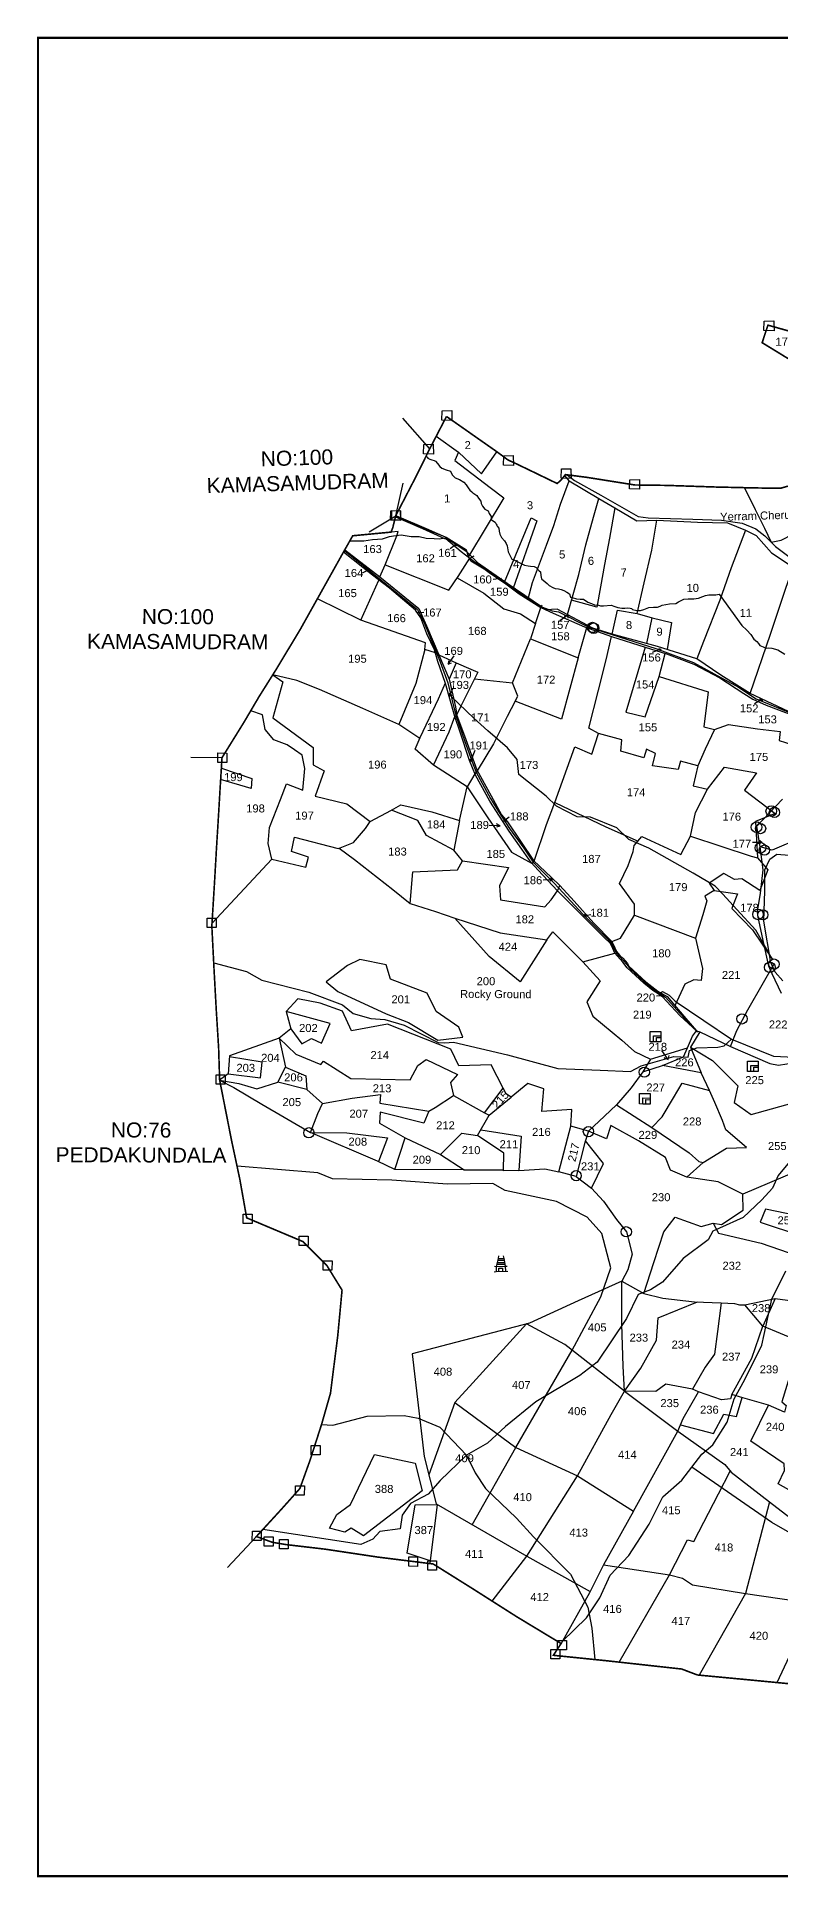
# Model space of a CAD drawing. Header units: millimetres. Extents: x 195514 to 200740, y 1600994 to 1606027.
# Drawn here: x 195514 to 197362, y 1600994 to 1605571 of the extents above; entities that cross this region are included whole.
import ezdxf

# ---------------------------------------------------------------- set-up
doc = ezdxf.new("R2010")
doc.units = ezdxf.units.MM
for name, color, linetype in [('BOUNDRY STONES', 240, 'Continuous'), ('DIMENSION', 1, 'Continuous'), ('PLOTS', 7, 'Continuous'), ('PLOTS NO', 7, 'Continuous'), ('ROADS', 1, 'Continuous'), ('STREAMS', 4, 'Continuous'), ('VILLAGE', 7, 'Continuous'), ('VILLAGE BOUNDRY', 5, 'Continuous'), ('wells', 7, 'Continuous')]:
    doc.layers.add(name, color=color, linetype=linetype)
doc.styles.get("Standard").update_dxf_attribs({"font": 'arial.ttf'})

msp = doc.modelspace()

# ---------------------------------------------------------------- linework, layer by layer
at = {"color": 5, "const_width": 5.6}
msp.add_lwpolyline([(195516.9, 1605567.9), (200737, 1605567.9), (200737, 1600997.2), (195516.9, 1600997.2)], close=True, dxfattribs=at)
at = {"layer": 'BOUNDRY STONES', "color": 1}
for points in [[(197322.4, 1604863.7), (197346.1, 1604864.5), (197346.8, 1604839.8), (197321.5, 1604840.8)], [(196521.6, 1604640.7), (196545.3, 1604641.4), (196546, 1604616.8), (196520.7, 1604617.7)], [(196475.8, 1604556.8), (196499.5, 1604557.6), (196500.2, 1604532.9), (196474.9, 1604533.9)], [(196674.8, 1604528.8), (196698.4, 1604529.5), (196699.2, 1604504.9), (196673.9, 1604505.8)], [(196818, 1604496.1), (196841.7, 1604496.8), (196842.5, 1604472.2), (196817.1, 1604473.1)], [(196988.1, 1604469.4), (197011.8, 1604470.1), (197012.6, 1604445.5), (196987.2, 1604446.4)], [(196394, 1604392.2), (196417.6, 1604392.9), (196418.4, 1604368.2), (196393, 1604369.2)]]:
    msp.add_lwpolyline(points, close=True, dxfattribs=at)
for points in [[(196490.7, 1604546.2), (196424.1, 1604622.3)], [(196340.3, 1604339.8), (196406.2, 1604379.8)]]:
    msp.add_lwpolyline(points, dxfattribs=at)
at = {"layer": 'BOUNDRY STONES'}
for points in [[(196406.2, 1604379.8), (196424.6, 1604460.8)], [(195974.4, 1603778.2), (195897.1, 1603779)], [(196059.9, 1601841.5), (195988.4, 1601764.2)]]:
    msp.add_lwpolyline(points, dxfattribs=at)
for points in [[(196396.3, 1604392.5), (196418.4, 1604392.4), (196418.3, 1604369), (196396.2, 1604369.1)], [(195964.3, 1603789.9), (195986.4, 1603789.8), (195986.3, 1603766.5), (195964.2, 1603766.5)], [(195937.6, 1603379.4), (195959.7, 1603379.3), (195959.6, 1603355.9), (195937.5, 1603356)], [(195960.1, 1602989.7), (195982.2, 1602989.6), (195982.1, 1602966.3), (195960, 1602966.3)], [(196027.4, 1602643.1), (196049.5, 1602643), (196049.4, 1602619.6), (196027.3, 1602619.7)], [(196166.3, 1602588.2), (196188.4, 1602588.1), (196188.3, 1602564.8), (196166.2, 1602564.8)], [(196225.8, 1602527.2), (196247.9, 1602527.1), (196247.8, 1602503.8), (196225.7, 1602503.8)], [(196196, 1602067.9), (196218.1, 1602067.9), (196218, 1602044.5), (196195.9, 1602044.6)], [(196157, 1601967.9), (196179.1, 1601967.8), (196179, 1601944.4), (196156.9, 1601944.5)], [(196049.8, 1601855), (196071.9, 1601855), (196071.8, 1601831.6), (196049.7, 1601831.7)], [(196079.4, 1601840.7), (196101.5, 1601840.6), (196101.4, 1601817.3), (196079.3, 1601817.3)], [(196117, 1601834), (196139.1, 1601833.9), (196139.1, 1601810.5), (196117, 1601810.6)], [(196438.6, 1601790.8), (196460.7, 1601790.7), (196460.7, 1601767.3), (196438.5, 1601767.4)], [(196485.9, 1601781.2), (196508, 1601781.1), (196507.9, 1601757.7), (196485.8, 1601757.8)], [(196792.2, 1601560.6), (196814.3, 1601560.5), (196814.2, 1601537.2), (196792.1, 1601537.2)], [(196808.6, 1601583.3), (196830.7, 1601583.2), (196830.6, 1601559.8), (196808.5, 1601559.9)]]:
    msp.add_lwpolyline(points, close=True, dxfattribs=at)
for centre in [(196895.6, 1604102.2), (197347.6, 1603642.2), (197313.3, 1603601.8), (197322.6, 1603548.4), (197318.9, 1603387.4), (197346.6, 1603264.9), (197267, 1603128.6), (197024.2, 1602996.2), (196190.4, 1602845.5), (196885.2, 1602848.3), (196854.8, 1602738.8), (196979.4, 1602599.4)]:
    msp.add_circle(centre, 12.7, dxfattribs=at)
at = {"layer": 'BOUNDRY STONES', "color": 1}
for centre in [(196898.2, 1604100.1), (197339.8, 1603645.4), (197303, 1603605.5), (197313, 1603554), (197306.8, 1603388.5), (197336.1, 1603256.8)]:
    msp.add_circle(centre, 13.2, dxfattribs=at)
at = {"layer": 'PLOTS'}
for points in [[(196506.9, 1604577.4), (196562.6, 1604538.2), (196619.2, 1604484.2), (196657.5, 1604539)], [(196562.6, 1604538.2), (196553, 1604517.4), (196641, 1604450.2), (196674.9, 1604424.4), (196587, 1604278.6)], [(196735.2, 1604173.1), (196746.1, 1604213.8), (196781.1, 1604306.4), (196799.5, 1604355.2), (196815.7, 1604408.8), (196837.6, 1604466.4), (196826.5, 1604480.1)], [(196837.6, 1604466.4), (196911.5, 1604423), (196951.1, 1604399.8), (197005.6, 1604367.3), (197055.6, 1604368.8), (197156.7, 1604363.6), (197230.6, 1604362.1), (197275.8, 1604343.6), (197302.3, 1604330.7), (197340.7, 1604287.6), (197394.1, 1604252.1), (197432.4, 1604237.3), (197513, 1604179.9), (197569.2, 1604140.7), (197602.8, 1604114.9), (197610.1, 1604073.3), (197601.1, 1604048.2), (197587.5, 1604043.3), (197559.9, 1603971), (197560.2, 1603942.1), (197539.1, 1603865.6), (197532.8, 1603841.7)], [(196832.9, 1604134.3), (196861.5, 1604233.7), (196879, 1604307.4), (196898.1, 1604375.9), (196911.5, 1604423)], [(196951.1, 1604399.8), (196937.3, 1604323.7), (196925.4, 1604258.3), (196915.4, 1604203.1), (196906, 1604152.1), (196843.2, 1604170.2)], [(196405.5, 1604376.7), (196472.7, 1604348.1), (196527.2, 1604322.9), (196530.9, 1604322.9), (196568.8, 1604290.6), (196590.2, 1604274.6), (196638.2, 1604239), (196680.1, 1604210.3), (196712.7, 1604185.7), (196766.7, 1604151.6), (196797.8, 1604137.9), (196875.4, 1604103.8), (196942.3, 1604079.8), (197026.7, 1604052.8), (197079.1, 1604036.1), (197147, 1604010.4), (197212, 1603977), (197271.4, 1603937.9), (197293.6, 1603923.3), (197327.1, 1603908.7), (197374.8, 1603890.2), (197459.4, 1603860.7), (197542.5, 1603823.2)], [(197397, 1603886.5), (197287.2, 1603937.7), (197214.8, 1603983.4), (197154.8, 1604023.9), (197056.9, 1604055), (196944.3, 1604085.1), (196896.6, 1604099.9), (196807.9, 1604147.8), (196779.4, 1604145.7), (196733.3, 1604174.2), (196667.4, 1604221.7), (196592.7, 1604266.9), (196587, 1604278.6), (196582.3, 1604294.3), (196531.7, 1604326.1), (196482.4, 1604347.1), (196408.8, 1604378.7)], [(196676.8, 1604214.9), (196742.6, 1604374.4), (196757.2, 1604367), (196697.9, 1604199.7)], [(197006.6, 1604136.7), (197023.9, 1604212.8), (197042.5, 1604294.6), (197055.6, 1604368.8)], [(197275.8, 1604343.6), (197240.1, 1604250.6), (197211.8, 1604170.1), (197171.7, 1604066.7), (197154.8, 1604023.9)], [(196279.7, 1604295.4), (196366.8, 1604227.8), (196441.9, 1604166.5), (196463.5, 1604149.2), (196483, 1604105.9), (196513.1, 1604034.2), (196538.7, 1603973.2), (196555, 1603904.5), (196558.3, 1603883.1), (196577.4, 1603832.5), (196607.5, 1603748.1), (196643.5, 1603683.1), (196669.4, 1603636.2), (196684.1, 1603619), (196748.3, 1603522.9), (196793.1, 1603480.5), (196814.5, 1603460.2), (196849.4, 1603421.5), (196899, 1603366.5), (196943.5, 1603321.5), (196950.8, 1603305.7), (196955.2, 1603296), (196963.5, 1603286.2), (196971.1, 1603279.4), (196982.2, 1603266.7), (196986.1, 1603259.9), (197017.5, 1603230.4), (197028, 1603220.8), (197057.5, 1603197.6), (197080.9, 1603184.3), (197098.9, 1603162.4), (197127.3, 1603129.6), (197153.7, 1603099), (197113.6, 1603136.4), (197079.7, 1603172.7), (197070.1, 1603182.6), (197058.7, 1603191.1), (197045.4, 1603199.1), (197022.9, 1603217.7), (197026.5, 1603222.1)], [(196366.8, 1604227.8), (196380.3, 1604257.5), (196408.6, 1604329.9), (196412.7, 1604340.5), (196394.6, 1604339.1)], [(197022.9, 1603217.7), (196981.2, 1603255.5), (196970.8, 1603269.9), (196950.8, 1603291.9), (196945.6, 1603303.8), (196940.2, 1603316.4), (196923.6, 1603331.9), (196868.9, 1603386.3), (196808.1, 1603446.8), (196760.4, 1603498.8), (196743.2, 1603517.5), (196719.9, 1603550.4), (196687.9, 1603595.6), (196664.4, 1603632.5), (196640.4, 1603670.3), (196604.3, 1603734.5), (196589.8, 1603771.2), (196566.2, 1603841.7), (196553.2, 1603880.3), (196530.2, 1603962.6), (196511, 1604017.6), (196502.6, 1604046.6), (196483.7, 1604086.4), (196468.4, 1604126.2), (196455, 1604145.4), (196390.6, 1604200), (196348.3, 1604232), (196276.1, 1604289)], [(196380.3, 1604257.5), (196538.6, 1604194.4), (196561.3, 1604229.1), (196590.2, 1604274.6), (196601.3, 1604279.7)], [(197287.2, 1603937.7), (197337.6, 1604085.1), (197375.4, 1604197), (197394.1, 1604252.1)], [(196319.2, 1604120.1), (196364.6, 1604219.7)], [(196558.7, 1604225), (196625.3, 1604187.6), (196675.3, 1604148.7), (196716, 1604135.5), (196753.3, 1604111.7), (196766.7, 1604151.6)], [(196513.1, 1604034.2), (196504.8, 1604039.2), (196478.2, 1604047), (196480.3, 1604063.5), (196369.6, 1604102.4), (196319.2, 1604120.1), (196211.4, 1604173.2)], [(196766.7, 1604151.6), (196770.4, 1604157.9)], [(196944.3, 1604085.1), (196957.3, 1604145), (197006.6, 1604136.7), (197043.3, 1604126), (197091.5, 1604114.6), (197080.8, 1604047.4)], [(197030.5, 1604062.1), (197043.3, 1604126)], [(196478.2, 1604047), (196456.4, 1603963), (196414.1, 1603860.5), (196324.4, 1603900.1), (196216.4, 1603947.7), (196160.5, 1603970.1), (196100.5, 1603984.1), (196126, 1603966.4), (196100.9, 1603877.5), (196200.9, 1603803.6), (196201.4, 1603760.5), (196228.2, 1603745.3), (196205.7, 1603682.9), (196285, 1603663.8), (196342.4, 1603619.5), (196395.9, 1603648), (196419.3, 1603661.1), (196495.8, 1603643.3), (196564.7, 1603622.3), (196583.9, 1603705.9), (196634.8, 1603629), (196694.2, 1603543.6), (196745.2, 1603515.3), (196750.5, 1603520.9), (196781.1, 1603612), (196801.7, 1603667.1), (196851.1, 1603805.2), (196893.5, 1603787.1), (196910.6, 1603838.3), (196886.1, 1603851.2), (196909.9, 1603946.1), (196929, 1604021.8), (196942.3, 1604079.8)], [(196859.7, 1604026.7), (196818.6, 1603873.7), (196703.2, 1603919.1), (196709.4, 1603930.8), (196696.9, 1603964.3), (196741.3, 1604074.1)], [(196753.3, 1604111.7), (196741.3, 1604074.1), (196859.7, 1604026.7), (196881.6, 1604101.6)], [(196513.1, 1604034.2), (196556.4, 1604014.2), (196593.3, 1603998.4), (196610, 1603991.2), (196602.2, 1603974.4), (196566.9, 1603904.8), (196558, 1603885.2)], [(197026.7, 1604052.8), (196978.4, 1603891.6), (197026.2, 1603879.7), (197060.8, 1603979.9), (197076.1, 1604037)], [(196556.4, 1604014.2), (196538.7, 1603973.2)], [(197060.8, 1603979.9), (197182.5, 1603942.1), (197172.1, 1603854.9), (197198.3, 1603848.3), (197233.4, 1603860.7), (197305.2, 1603849.6), (197361.8, 1603842.9), (197359.2, 1603820.8), (197422.7, 1603801), (197470.5, 1603777.2), (197506.9, 1603751.5)], [(196500, 1603759.8), (196454.7, 1603799.5), (196467.3, 1603828), (196512.6, 1603924.4), (196529.6, 1603964.4)], [(196602.3, 1603974.6), (196696.9, 1603964.3)], [(195949.5, 1603365.6), (196019, 1603440.3), (196098.2, 1603525.7), (196088.8, 1603564.5), (196092.4, 1603604.6), (196119.5, 1603674.6), (196134.4, 1603713.3), (196175.1, 1603697.7), (196179.9, 1603751.2), (196173.9, 1603784.1), (196154.8, 1603798), (196136.5, 1603810.4), (196102.9, 1603822.8), (196082, 1603848.2), (196075.1, 1603884.6), (196046, 1603895)], [(196703.2, 1603919.1), (196683.6, 1603880.2), (196659.3, 1603832.2), (196649.2, 1603812.7), (196608.9, 1603745.7), (196602.8, 1603738.3), (196583.9, 1603705.9), (196500, 1603759.8), (196539, 1603842.2), (196553.2, 1603880.3)], [(196553.2, 1603880.3), (196558, 1603885.2)], [(196466.5, 1603826.2), (196414.1, 1603860.5)], [(197198.3, 1603848.3), (197175.1, 1603799.7), (197157.6, 1603757.6), (197114.5, 1603769.8), (197108.5, 1603748.6), (197044.3, 1603757.8), (197051.6, 1603788.2), (197029.9, 1603799.7), (197023.2, 1603777.5), (196965.4, 1603794.6), (196968.2, 1603822.8), (196910.6, 1603838.3)], [(197570.4, 1603813.4), (197551, 1603720.5), (197513.7, 1603712.5), (197507.5, 1603680.1), (197553.4, 1603646), (197575.2, 1603642), (197559, 1603597.6), (197576.1, 1603590.5), (197578.2, 1603589.6), (197570.9, 1603559.3), (197489.6, 1603585.3), (197415.6, 1603579.3), (197342.1, 1603548.5), (197312.5, 1603556.6)], [(195972.8, 1603752.4), (196048.2, 1603726.3), (196046.5, 1603701.5), (195971, 1603723.6)], [(197157.6, 1603757.6), (197145.5, 1603708.2), (197181.2, 1603699.5), (197223.9, 1603755), (197303, 1603740.6), (197273.6, 1603697.7), (197349.5, 1603639.7)], [(196801.7, 1603667.1), (196928.2, 1603606.6), (197008.5, 1603571)], [(196943.5, 1603321.5), (196964.7, 1603329.5), (197000, 1603386.7), (196999.4, 1603413.9), (196962.7, 1603465.5), (196983.9, 1603510.1), (196996.3, 1603544.8), (196999.1, 1603559.6), (197018, 1603582.3), (197115.3, 1603537.1), (197138.8, 1603583.4), (197151.2, 1603641.8), (197181.2, 1603699.5)], [(197365.1, 1603192.1), (197342.3, 1603240.4), (197333.9, 1603259.7), (197320, 1603323.4), (197306.1, 1603385.9), (197305.8, 1603396), (197312.7, 1603441.3), (197319.9, 1603499.7), (197312.5, 1603556.6), (197304.2, 1603607.9), (197367.4, 1603675.3)], [(196098.2, 1603525.7), (196182.9, 1603506.3), (196189.5, 1603530.4), (196147.4, 1603545.3), (196154.3, 1603580.9), (196263, 1603552.3), (196268.2, 1603554.1), (196301.5, 1603566.9), (196331.1, 1603602.1), (196342.4, 1603619.5)], [(196265.6, 1603553.2), (196303.5, 1603524.6), (196399, 1603450.5), (196442.2, 1603415.8), (196448.4, 1603494.5), (196559.4, 1603499.5), (196572.5, 1603521.8), (196550.9, 1603548.5), (196482.7, 1603584.6), (196461.1, 1603622.3), (196395.9, 1603648)], [(196564.7, 1603622.3), (196550.9, 1603548.5)], [(197349.5, 1603639.7), (197300.9, 1603619.1), (197305.4, 1603529.1), (197331, 1603499.5), (197311.6, 1603448.1), (197266.6, 1603477.2), (197248.5, 1603475), (197221.5, 1603490.2), (197185.6, 1603466.2), (197197.9, 1603448), (197255.5, 1603439.9), (197243.8, 1603407.9), (197241.7, 1603403.1), (197293.1, 1603350.3), (197342.6, 1603276.5)], [(197138.8, 1603583.4), (197290, 1603532.9), (197305.4, 1603529.1)], [(196572.5, 1603521.8), (196686.6, 1603504.8), (196664.2, 1603459.6), (196666.3, 1603424.5), (196777, 1603407.1), (196792.4, 1603424.6), (196808.1, 1603446.8), (196814.5, 1603460.2)], [(197197.9, 1603448), (197174.7, 1603433.8), (197179.3, 1603422.5), (197169.6, 1603387.2), (197151.8, 1603329.4), (197168.6, 1603253.9), (197165.6, 1603224.2), (197147.4, 1603226.1), (197124.5, 1603215.1), (197100.3, 1603160.8)], [(196442.2, 1603415.8), (196505, 1603396.1), (196553.1, 1603379.1), (196666, 1603342.3), (196782.1, 1603324.9), (196796.6, 1603345.2), (196871.2, 1603270.4), (196950.8, 1603291.9)], [(197000, 1603386.7), (197151.8, 1603329.4)], [(196782.1, 1603324.9), (196715.4, 1603220.7), (196638.3, 1603283.7), (196553.1, 1603379.1)], [(196233.7, 1603220.7), (196262.6, 1603196.4), (196382.7, 1603141.4), (196438.2, 1603119.8), (196510.7, 1603075.4), (196572.9, 1603083.1), (196562.7, 1603108.1), (196507, 1603146.8), (196484, 1603192.9), (196393.1, 1603227.3), (196382.4, 1603263), (196317.1, 1603276.2), (196286.5, 1603261.3), (196233.7, 1603220.7)], [(196871.2, 1603270.4), (196914.2, 1603223.1), (196880.9, 1603171.2), (196896.3, 1603135.7), (196968.2, 1603075.6), (196999.5, 1603047.2), (197039.5, 1603028.6), (197131.5, 1603056.5), (197144.1, 1603085.3), (197153.7, 1603099), (197162.3, 1603096.2), (197139.2, 1603058.2), (197165.6, 1602994.8), (197069.1, 1603013.1), (197121.6, 1603034.6), (197131.5, 1603056.5)], [(197162.3, 1603096.2), (197238.7, 1603059.6), (197254.5, 1603099.4), (197281.6, 1603151.1), (197320.4, 1603219.1), (197345.8, 1603263.6)], [(196885.4, 1602849.5), (196841.8, 1602862.3), (196844, 1602903.2), (196769.8, 1602898.5), (196774.5, 1602954.6), (196734.6, 1602967.6), (196693.1, 1602934.2), (196681, 1602942), (196673.3, 1602956.7), (196643.3, 1603014.2), (196562.9, 1603012.2), (196543.2, 1603053), (196385.6, 1603115.9), (196296.5, 1603098.6), (196274.2, 1603147.9), (196218.8, 1603167.4), (196162.8, 1603178.4), (196133.5, 1603147.3), (196145.2, 1603103.6), (196172.7, 1603066.9), (196196.7, 1603079.9), (196222, 1603068.7), (196243.4, 1603117.1), (196133.5, 1603147.3)], [(196116.7, 1603080.5), (195993.1, 1603036.8), (195989.4, 1602991.8), (196069.7, 1602981.9), (196074.5, 1603020.8), (195992.9, 1603034.5)], [(196145.2, 1603103.6), (196116.7, 1603080.5), (196132.2, 1603009), (196183, 1602986.8), (196185.4, 1602952.8), (196112.9, 1602971.3), (196132.2, 1603009)], [(196116.7, 1603080.5), (196157.8, 1603041.3), (196220.1, 1603014.9), (196227.1, 1603023.4), (196294.3, 1602980.3), (196442.3, 1602977.5), (196460.8, 1603012.7), (196481.8, 1603027.5), (196559.4, 1602990.4), (196542, 1602970.4), (196550.2, 1602938.5), (196627.1, 1602895.4), (196638.7, 1602888.9), (196693.1, 1602934.2)], [(197039.5, 1603028.6), (197020.4, 1602997.3), (197069.1, 1603013.1)], [(197139.2, 1603058.2), (197194, 1603024.8), (197256.6, 1602962.1), (197247.5, 1602920.8), (197289.5, 1602891.3), (197411.7, 1602925.1), (197420.2, 1603023.9), (197440.9, 1603025.4), (197428.2, 1603001.5), (197423.4, 1602936.1), (197453.2, 1602904.2), (197432.5, 1602855.4), (197413.1, 1602925.5)], [(197238.7, 1603059.6), (197336.2, 1603017.9), (197357.4, 1603013.9), (197420.2, 1603023.9)], [(195989.4, 1602991.8), (195968.5, 1602976.6), (196003.6, 1602957.7), (196073.4, 1602916.8), (196194.7, 1602845.8), (196212.5, 1602893.5), (196223.9, 1602917.9), (196185.4, 1602952.8)], [(195968.5, 1602976.6), (196016, 1602967.6), (196061.1, 1602954.4), (196112.9, 1602971.3)], [(197020.4, 1602997.3), (196991.7, 1602957.1), (196955.2, 1602915), (197042.9, 1602858.4), (197068.6, 1602885), (197096.6, 1602932.2), (197118.4, 1602969), (197186, 1602951), (197165.6, 1602994.8)], [(196223.9, 1602917.9), (196298.1, 1602931.3), (196368.4, 1602940.3), (196367.1, 1602919.5), (196488.8, 1602899.4), (196504.3, 1602908.2), (196550.2, 1602938.5)], [(196627.1, 1602895.4), (196673.3, 1602956.7)], [(197170.7, 1602771.7), (197228.3, 1602806.8), (197278.3, 1602809.1), (197227.1, 1602852.5), (197218.2, 1602875.8), (197199.7, 1602920.7), (197186, 1602951)], [(196488.8, 1602899.4), (196476.1, 1602869), (196367.8, 1602897.1), (196366.2, 1602869), (196430.1, 1602832.6), (196517.8, 1602791.7), (196570.5, 1602844.4), (196609.1, 1602838.4), (196638.7, 1602888.9)], [(197607.8, 1602825.3), (197592.5, 1602763.8), (197573.2, 1602712.5), (197504.5, 1602708.1), (197448.8, 1602717.4), (197413.6, 1602754.1), (197302.5, 1602706.9), (197269.3, 1602692.8), (197207.8, 1602723.1), (197130.1, 1602735.1), (197089, 1602752.3), (197076.7, 1602784.1), (197010, 1602825.7), (196941.3, 1602863.8), (196930.5, 1602830.3), (196885.4, 1602849.5), (196924.9, 1602886.5), (196955.2, 1602915)], [(196404.4, 1602754.2), (196361, 1602774.9), (196194.7, 1602845.8), (196285, 1602845.5), (196386.1, 1602833.2), (196363.5, 1602773.7)], [(196576.5, 1602753.6), (196404.4, 1602754.2), (196430.1, 1602832.6)], [(196617.7, 1602852.9), (196717.8, 1602837), (196711.9, 1602752), (196674.5, 1602750.8), (196674.7, 1602794.7), (196609.1, 1602838.4)], [(196711.9, 1602752), (196776.5, 1602755.8), (196811.8, 1602748.4), (196841.8, 1602862.3)], [(196885.4, 1602849.5), (196876.1, 1602821.2), (196854.6, 1602736.7), (196811.8, 1602748.4)], [(197042.9, 1602858.4), (197136, 1602795.9), (197159.8, 1602774.3), (197170.7, 1602771.7), (197130.1, 1602735.1)], [(196517.8, 1602791.7), (196576.5, 1602753.6), (196674.5, 1602753.3)], [(196854.6, 1602736.7), (196892.7, 1602707.4), (196923.1, 1602769.4), (196877.6, 1602825.7)], [(196892.7, 1602707.4), (196922.6, 1602675.4), (196954.9, 1602630.2), (196980.1, 1602598.9), (196993.9, 1602543.9), (196982.9, 1602504.8), (196968.6, 1602476.8), (197023.2, 1602445.9), (197048.1, 1602522.7), (197072.8, 1602598.8), (197100.6, 1602635.9), (197165.5, 1602612.2), (197195, 1602620.3), (197215.9, 1602617), (197270.3, 1602652.8), (197269.3, 1602692.8)], [(197195, 1602620.3), (197208.6, 1602595.7), (197314.4, 1602571.2), (197405.9, 1602539.1), (197439, 1602536.1), (197444.6, 1602546.9), (197507.8, 1602528.2), (197545.3, 1602544.2), (197559.6, 1602579.8), (197562.7, 1602607.6), (197567.7, 1602652.4), (197564, 1602691.4), (197573.2, 1602712.5)], [(197312, 1602623.1), (197415.1, 1602589.4), (197429.6, 1602633.7), (197325.7, 1602655.7), (197312, 1602623.1)], [(196975, 1602202.9), (196971.3, 1602265.5), (196968.6, 1602369.3), (196968.6, 1602476.8), (196860.1, 1602427.3), (196738.5, 1602371.8), (196446.9, 1602295.7), (196476.8, 1602040.5), (196507.1, 1601922.6), (196731.8, 1601792.3), (196857.9, 1601992.5), (196942.1, 1602144.7), (196975, 1602202.9), (196826.7, 1602319.3), (196731.5, 1602370), (196597.8, 1602223.8), (196553.2, 1602175), (196704.9, 1602063.2), (196857.9, 1601992.5), (196997.3, 1601904.8), (197107.7, 1602103.2), (197120.5, 1602134.6), (197159, 1602201.1), (197143.8, 1602208.2)], [(197215.4, 1602422.7), (197205.8, 1602351), (197198.4, 1602295.2), (197175.3, 1602262.5), (197143.8, 1602208.2), (197077.8, 1602220.7), (197053.1, 1602201.7), (196975, 1602202.9), (197015.5, 1602260.2), (197054.3, 1602329.8), (197058.6, 1602385.1), (197156, 1602424.8)], [(197023.2, 1602445.9), (197070.3, 1602434.3), (197148.6, 1602425.1), (197215.4, 1602422.7), (197248.7, 1602421.2), (197261.2, 1602417.5), (197274, 1602417.3)], [(197406.8, 1602327.7), (197318.9, 1602364.4), (197274, 1602417.3), (197349.7, 1602433.1), (197318.9, 1602364.4)], [(197349.7, 1602433.1), (197447.7, 1602420.4), (197451.8, 1602451.8), (197508.9, 1602417.1), (197490.4, 1602386.7), (197448.1, 1602386.5), (197447.7, 1602420.4)], [(197241.4, 1602194.7), (197291.8, 1602284.8), (197318.9, 1602364.4)], [(196596.6, 1601870.7), (196704.9, 1602063.2), (196845.1, 1602304.9)], [(197411.4, 1602278), (197395.7, 1602275), (197378.4, 1602217.1), (197366.3, 1602176.6), (197377.2, 1602167.7), (197372.3, 1602150.8), (197333.1, 1602167.8)], [(196975, 1602202.9), (197107.7, 1602103.2), (197224.6, 1602020.6), (197240, 1602001.8), (197335.5, 1601927.9), (197385.8, 1601888.9), (197402.3, 1601947), (197356.6, 1601972.1), (197372.6, 1602005.4), (197371.6, 1602022), (197289.2, 1602078.4), (197333.1, 1602167.8), (197269, 1602186.6), (197241.4, 1602194.7), (197238.3, 1602184.2), (197216, 1602181.3), (197159, 1602201.1)], [(196553.2, 1602175), (196488.4, 1601995.3)], [(197114.1, 1602118.9), (197196.4, 1602097.9), (197222, 1602145.9), (197253.6, 1602139.7), (197267.5, 1602187)], [(196471.8, 1601954.7), (196326.3, 1601843.1), (196295.7, 1601862.3), (196280, 1601852.4), (196241.4, 1601862.1), (196260.2, 1601896.5), (196293.6, 1601920.8), (196353.4, 1602045.1), (196454.4, 1602023.7), (196471.8, 1601954.7)], [(196961.7, 1601529.1), (197086.4, 1601746), (197131.8, 1601833.3), (197146.9, 1601829.2), (197208.3, 1601947.5), (197237.8, 1602004.4)], [(196492.1, 1601781.1), (196434.6, 1601800.1), (196454.5, 1601920.3), (196509.6, 1601921.2)], [(196509.6, 1601921.2), (196491.2, 1601774.2)], [(197335.5, 1601927.9), (197275.3, 1601699.9), (197160.8, 1601496.7)], [(196997.3, 1601904.8), (196922.8, 1601771.1), (196887.8, 1601701.7), (196817.3, 1601575.4)], [(196646, 1601680.9), (196731.8, 1601792.3), (196889.3, 1601704.4)], [(197354.8, 1601478.3), (197446.4, 1601675), (197501.1, 1601781.8), (197516.9, 1601819.6), (197555.6, 1601798.3)], [(196922.8, 1601771.1), (197086.4, 1601746), (197119.1, 1601738.1), (197144.3, 1601721.3), (197275.3, 1601699.9), (197446.4, 1601675)]]:
    msp.add_lwpolyline(points, dxfattribs=at)
at = {"layer": 'PLOTS NO'}
for points in [[(196557.3, 1604309.1), (196541.8, 1604297.2)], [(196553.3, 1604307.6), (196557.3, 1604309.1), (196555.8, 1604304.1)], [(196340.9, 1604245.8), (196322.8, 1604236.9)], [(196334.4, 1604245.9), (196340.9, 1604245.8), (196339.6, 1604241.2)], [(196668.5, 1604223.9), (196648.4, 1604220.9)], [(196663.2, 1604224.9), (196668.5, 1604223.9), (196667.4, 1604220.3)], [(196463.6, 1604142.5), (196460.9, 1604139.3), (196466, 1604138.1)], [(196460.9, 1604139.3), (196475.8, 1604140.4)], [(196834.4, 1604132.6), (196814.5, 1604118.5)], [(196825.9, 1604129.8), (196834.4, 1604132.6), (196834.4, 1604125.4)], [(196536.4, 1604010.8), (196551.2, 1604031.1)], [(197065.2, 1604047.8), (197044, 1604039.7)], [(197059.6, 1604049.5), (197065.2, 1604047.8), (197062.2, 1604044)], [(196537.5, 1604019.4), (196536.4, 1604010.8), (196544.9, 1604014.3)], [(196539.7, 1603938.9), (196540.6, 1603931.8), (196546.2, 1603934.8)], [(196540.6, 1603931.8), (196548.3, 1603950)], [(197317.3, 1603923.3), (197297.9, 1603912.4)], [(197310.5, 1603923.5), (197317.3, 1603923.3), (197317.2, 1603918.3)], [(196592.8, 1603769.3), (196603.8, 1603796.6)], [(196591.2, 1603775.3), (196592.8, 1603769.3), (196597.2, 1603772.9)], [(196666.2, 1603608.6), (196638.9, 1603609.3)], [(196657.2, 1603606), (196666.2, 1603608.6), (196656.4, 1603613.9)], [(196675.2, 1603620.8), (196688.1, 1603631.1)], [(196675.4, 1603626.6), (196675.2, 1603620.8), (196680.5, 1603621.4)], [(196795.6, 1603474.7), (196772.6, 1603473.4)], [(196790, 1603471.6), (196795.6, 1603474.7), (196790.7, 1603478.5)], [(196873.4, 1603384.7), (196891.1, 1603388.4)], [(196876.9, 1603388.1), (196873.4, 1603384.7), (196880.5, 1603383.1)], [(197073.9, 1603186.3), (197054.4, 1603185.3)], [(197068.9, 1603184.7), (197073.9, 1603186.3), (197068.8, 1603190)], [(197083.8, 1603027.8), (197067.4, 1603049.8)], [(197073.1, 1603033), (197083.8, 1603027.8), (197085.7, 1603037.3)]]:
    msp.add_lwpolyline(points, dxfattribs=at)
at = {"layer": 'ROADS'}
for points in [[(196832.2, 1604481.6), (196851, 1604467.2), (196916.1, 1604430.9), (197008.5, 1604378), (197033.5, 1604374.6), (197145.2, 1604371.6), (197215.8, 1604368.8), (197267.8, 1604361.6), (197301.7, 1604346.9), (197324.1, 1604329.9), (197350.2, 1604303.7), (197403.3, 1604263.3)], [(197273.1, 1604449.6), (197299.9, 1604395.7), (197323.3, 1604349.3), (197339.7, 1604314.2), (197364.7, 1604319), (197395.4, 1604335.2), (197436.7, 1604334), (197483.5, 1604366.8), (197531.1, 1604379), (197609.1, 1604340.9), (197634.1, 1604320.8), (197641.5, 1604281.2), (197671.9, 1604276), (197851.8, 1604290), (197878.7, 1604287.9)], [(196405.9, 1604378.4), (196434.6, 1604365.8), (196528.9, 1604327.2), (196541.3, 1604318.4), (196581.4, 1604292.1), (196609.1, 1604263.3), (196683.3, 1604212.2), (196770.9, 1604152.8), (196795.4, 1604143.7), (196810.7, 1604140.9), (196886.6, 1604102.9), (196962, 1604078.9), (197053.1, 1604049.7), (197146.8, 1604015.1), (197258.3, 1603953.7), (197302.5, 1603924.4), (197398.8, 1603884.7), (197477.7, 1603858.7), (197544.8, 1603827.4)], [(196292.2, 1604317.4), (196306, 1604317.1), (196326.7, 1604317), (196348.4, 1604320.8), (196373.4, 1604322.1), (196390.9, 1604328), (196400.8, 1604329.5), (196420.1, 1604332.6), (196444.6, 1604328.2), (196464.7, 1604327.9), (196481.5, 1604324.2), (196501.8, 1604322.9), (196514.2, 1604322.1), (196523.9, 1604324.4)], [(196278.5, 1604293.3), (196369.1, 1604220.2), (196449, 1604155.6), (196460.1, 1604146.7), (196477.5, 1604111.5), (196501.6, 1604053.2), (196516.6, 1604016.7), (196535.5, 1603964.5), (196555.6, 1603882.7), (196577.4, 1603820.7), (196595.9, 1603767.8), (196605.9, 1603742), (196641.8, 1603677), (196661.7, 1603644.4), (196689.3, 1603602.3), (196724.3, 1603553.5), (196747.8, 1603518.1), (196798.3, 1603467.6), (196811.3, 1603453.5), (196871, 1603388.7), (196918, 1603342.5), (196942.8, 1603318), (196954.2, 1603293.3), (196981.1, 1603264), (196988.7, 1603252.8), (197024.7, 1603219.9), (197057.7, 1603194.9), (197077, 1603182.4), (197104.8, 1603151.4), (197143.2, 1603110.1), (197156.6, 1603095.6)], [(197342.6, 1603276.5), (197301.4, 1603349.1), (197254, 1603401), (197219.1, 1603439.2), (197200.3, 1603458.5), (197145.6, 1603491.1), (197035.7, 1603553), (196985.8, 1603575.1), (196956.1, 1603603.7), (196890.3, 1603630.2), (196856.9, 1603631.5), (196805.6, 1603657.4), (196779.9, 1603682.3), (196712.4, 1603736.7), (196708, 1603773.9), (196684, 1603802.3), (196635.6, 1603845.2), (196600.6, 1603876.2), (196543.9, 1603930.4)], [(197323.6, 1603499.3), (197336.6, 1603526.2), (197353.4, 1603538.1), (197404.9, 1603534)], [(197368.4, 1603223.4), (197349.2, 1603245.1), (197338.8, 1603268.6), (197321.1, 1603372), (197323.4, 1603447.4), (197323.6, 1603499.3)], [(195953.8, 1603267.7), (196035.3, 1603246.2), (196073.1, 1603224.7), (196190.1, 1603194.7), (196273.7, 1603163.6), (196300.6, 1603142.2), (196344, 1603129.8), (196378.9, 1603127.4), (196427.6, 1603112.7), (196512, 1603069.6), (196528.4, 1603069.2), (196549.5, 1603071.1), (196684.3, 1603039.5), (196808.8, 1603005.5), (196914.1, 1603000.8), (196990.2, 1602997.5), (197016.6, 1603012), (197097.8, 1603035.5), (197132.8, 1603033.6), (197136.8, 1603050.1), (197154.5, 1603056.3), (197206.8, 1603058.4), (197222.6, 1603062), (197241.1, 1603078.1)], [(197062.2, 1603192), (197069.2, 1603197.1), (197086.1, 1603187.8), (197100.8, 1603172.5), (197171.9, 1603124.7), (197241.1, 1603078.1), (197345.4, 1603036.2), (197431, 1603031.9), (197430.2, 1603017.4), (197421.3, 1602972.1), (197418.2, 1602932.4), (197428.7, 1602897.6), (197432.5, 1602855.4)], [(196845.1, 1602304.9), (196916, 1602437.9), (196941.2, 1602509.5), (196918.4, 1602595.4), (196882.4, 1602635.4), (196805.8, 1602674.3), (196678, 1602702.2), (196647.4, 1602719.1), (196535.1, 1602717.7), (196396.3, 1602727.6), (196249, 1602731.3), (196212.3, 1602745.8), (196011.7, 1602762.7)], [(197393.7, 1602782.8), (197356.8, 1602739.3), (197342.7, 1602707.6), (197316.6, 1602678.9), (197269.5, 1602634.5), (197210.8, 1602608.3), (197194.1, 1602600.8), (197182.7, 1602579.5), (197120.8, 1602533.2), (197069.5, 1602474.1), (197039.3, 1602455), (197008.5, 1602443.7), (196979.7, 1602383.3), (196907.1, 1602275), (196863.8, 1602241.8), (196754.3, 1602176.5), (196678.7, 1602115.4), (196634.7, 1602073.3), (196582.3, 1602044.2), (196516.3, 1601981), (196486.6, 1601946.9), (196443.1, 1601923.7), (196422.5, 1601894.3), (196417.1, 1601860.4), (196366.4, 1601853.8), (196349.3, 1601835), (196319.4, 1601821.5), (196076.1, 1601859.2)], [(196820.3, 1601580.8), (196880.2, 1601639.6), (196913.8, 1601689), (196939, 1601745.8), (196985.9, 1601794.7), (197036.2, 1601872.4), (197069.9, 1601940.2), (197117.2, 1601981.9), (197167.4, 1602046.4), (197194.5, 1602069.2), (197229.8, 1602126.2), (197247.7, 1602183.6), (197273.7, 1602232.1), (197316.7, 1602317.2), (197322.5, 1602344.1), (197341.4, 1602431.3), (197376.3, 1602501.8)], [(196221.9, 1602120.4), (196250.2, 1602118.4), (196335.1, 1602140.8), (196427.4, 1602142.2), (196461.9, 1602135.8), (196516, 1602113.6)], [(196516, 1602113.6), (196582.3, 1602044.2), (196603.7, 1602000.1), (196629.4, 1601961), (196706.5, 1601887.1), (196748.3, 1601840.8), (196840.6, 1601747.9), (196883.5, 1601666.2), (196893.4, 1601613.2), (196901.5, 1601535.5)], [(197426.9, 1601827.5), (197341, 1601876.3), (197142.3, 1602014.1)]]:
    msp.add_lwpolyline(points, dxfattribs=at)
at = {"layer": 'STREAMS'}
msp.add_lwpolyline([(196481.7, 1604527.9), (196484.1, 1604525.1), (196486.1, 1604522.7), (196491.3, 1604520.8), (196496.3, 1604519), (196501.7, 1604517.1), (196505.1, 1604515.9), (196510.1, 1604509.6), (196515.6, 1604502.6), (196521.1, 1604497.9), (196532, 1604494.3), (196542, 1604490.9), (196546.9, 1604481.3), (196554, 1604474.1), (196564.7, 1604470), (196575.6, 1604462.9), (196581.7, 1604456.4), (196586.4, 1604449.2), (196590.5, 1604443.3), (196595.3, 1604439.2), (196598.2, 1604436.7), (196608.2, 1604430.2), (196611.9, 1604423.9), (196617.4, 1604416.1), (196618.7, 1604410.3), (196622.2, 1604403.6), (196628, 1604396.2), (196635.9, 1604391.8), (196638.6, 1604385.5), (196640.4, 1604382.5), (196643.1, 1604377.7), (196643.7, 1604370.1), (196648.9, 1604366.6), (196653.1, 1604363.8), (196655.9, 1604359.1), (196657.5, 1604356.4), (196658.8, 1604354.2), (196662.2, 1604348.6), (196663.6, 1604341.2), (196664.9, 1604334.4), (196669.4, 1604326), (196676.4, 1604317.4), (196681, 1604311.1), (196683.4, 1604305.3), (196684, 1604300), (196685.9, 1604289.9), (196691.3, 1604278.6), (196694.5, 1604271.9), (196699.5, 1604269.8), (196726.3, 1604257.2), (196735.4, 1604255.5), (196741.4, 1604254.7), (196750, 1604253.4), (196755.2, 1604251.4), (196763.2, 1604243.2), (196765.9, 1604240.2), (196767, 1604231.3), (196768.5, 1604223.2), (196777.6, 1604215.1), (196782.3, 1604211), (196787.9, 1604206.1), (196797, 1604201.6), (196802.5, 1604199), (196811.2, 1604198.3), (196817.1, 1604196.4), (196824.2, 1604194.2), (196831.2, 1604189.9), (196838.2, 1604186), (196841.1, 1604177.6), (196845, 1604176.5), (196855.6, 1604173.5), (196864.5, 1604172.3), (196873, 1604172.2), (196883.7, 1604164.9), (196893.1, 1604161.2), (196900.4, 1604158.4), (196910.4, 1604157.8), (196915.3, 1604156.1), (196923.1, 1604155.7), (196942, 1604157.1), (196951.3, 1604154), (196958.3, 1604151.5), (196967.9, 1604149.7), (196975.5, 1604149.9), (196981.9, 1604150.6), (196988.6, 1604149.7), (196992.4, 1604148.9), (196994.4, 1604147), (197005.4, 1604144.3), (197014.7, 1604144.3), (197023.3, 1604146.8), (197035.8, 1604151.9), (197046.8, 1604152.4), (197057.2, 1604152.8), (197063.4, 1604155.3), (197068.8, 1604157.2), (197086.8, 1604160.9), (197102.5, 1604161.3), (197109.5, 1604166.1), (197122.3, 1604172.3), (197132.9, 1604172.9), (197147.1, 1604173), (197159.1, 1604175), (197169.5, 1604178.6), (197176.6, 1604181.1), (197184.2, 1604183.4), (197201.9, 1604182.9), (197210.5, 1604184.5), (197266.8, 1604106.9), (197279.4, 1604094.9), (197288.7, 1604084.9), (197296.5, 1604072.8), (197303.8, 1604067.1), (197308, 1604062), (197311.3, 1604057.5), (197319.7, 1604053.9), (197327.1, 1604050.8), (197333.2, 1604051.3), (197341.1, 1604050.3), (197356.4, 1604046.7), (197373.1, 1604035.4)], dxfattribs=at)
at = {"layer": 'VILLAGE', "color": 5}
for points in [[(196651.8, 1602513.4), (196656, 1602513.3), (196679.4, 1602513.4), (196683.2, 1602513.5)], [(196661.8, 1602539.4), (196660.8, 1602533.2), (196656, 1602513.1), (196655.7, 1602500.1)], [(196657.3, 1602518.7), (196678.4, 1602519.1)], [(196658.4, 1602523.1), (196677.6, 1602523.2)], [(196659.7, 1602528.4), (196676.7, 1602528.3)], [(196660.8, 1602533.2), (196675.8, 1602532.9)], [(196680.1, 1602501.1), (196679.4, 1602513.4), (196675.8, 1602532.9), (196674.5, 1602539.7)], [(196651.2, 1602499.9), (196655.7, 1602500.1), (196684.9, 1602501.3)], [(196662.8, 1602500.4), (196662.7, 1602509.1), (196671.4, 1602509), (196671.8, 1602500.8)]]:
    msp.add_lwpolyline(points, dxfattribs=at)
at = {"layer": 'VILLAGE BOUNDRY'}
for points, const_width in [([(197396, 1604761.8), (197317.1, 1604810.1), (197331.5, 1604853.7), (197412.5, 1604831)], 4.01), ([(196408.8, 1604378.7), (196406.2, 1604379.8), (196457.7, 1604479.3), (196490.7, 1604546.2), (196532.4, 1604626.7)], 4.01), ([(196532.4, 1604626.7), (196658.8, 1604538.1), (196685.6, 1604518.3), (196700.1, 1604511.8), (196742.5, 1604491.4), (196807.6, 1604459.9), (196817.2, 1604468.6), (196828, 1604482.1), (196879.8, 1604475.5), (197000.7, 1604456.3), (197078.4, 1604455.3), (197202.6, 1604451.2), (197310.1, 1604448.8), (197362.8, 1604448.1), (197381.3, 1604453.5)], 4.01), ([(197443.6, 1601469.7), (197283.1, 1601485.2), (197156.2, 1601497.2), (197117, 1601512), (196930.3, 1601532.6), (196798.1, 1601546.1), (196817.3, 1601575.4), (196707.9, 1601641.5), (196595.5, 1601713), (196499.4, 1601773.2), (196360.9, 1601790.5), (196231, 1601810), (196133, 1601821.5), (196099.9, 1601827), (196059.9, 1601841.5), (196122.7, 1601910), (196167.9, 1601960.8), (196192.5, 1602029), (196204.8, 1602067.1), (196221.9, 1602120.4), (196244.1, 1602197.8), (196252, 1602261), (196262, 1602339.3), (196272.8, 1602454.2), (196235.3, 1602514.9), (196174.9, 1602575.2), (196035.7, 1602633.9), (196018.6, 1602730.4), (195998.3, 1602825.4), (195968.5, 1602976.6), (195966, 1603055.9), (195959.9, 1603154.5), (195954.7, 1603249.6), (195949.1, 1603359.5), (195955.7, 1603466.8), (195960.8, 1603555.1), (195964.8, 1603619.6), (195969.8, 1603703.9), (195974.4, 1603778.2), (196028.4, 1603865.3), (196066.4, 1603929.8), (196109.5, 1603998.4), (196169.4, 1604098), (196211.4, 1604173.2), (196276.1, 1604289), (196299.3, 1604330), (196394.6, 1604339.1), (196399, 1604350.4), (196406.2, 1604379.8)], 3.99), ([(196406.2, 1604379.8), (196409.2, 1604379.5)], 3.99)]:
    msp.add_lwpolyline(points, dxfattribs=dict(at, const_width=const_width))
at = {"layer": 'wells'}
for points in [[(197316.3, 1603567.6), (197292.8, 1603567.5)], [(197308.5, 1603564.6), (197316.3, 1603567.6), (197309, 1603573.2)]]:
    msp.add_lwpolyline(points, dxfattribs=at)
at = {"layer": 'wells', "color": 0}
for points in [[(197065, 1603071.3), (197038.7, 1603071.4), (197038.8, 1603097.3), (197065, 1603097.2)], [(197065, 1603071.3), (197047.2, 1603071.3), (197047.3, 1603086.2), (197065, 1603086.2)], [(197065, 1603071.2), (197054.3, 1603071.3), (197054.3, 1603082.1), (197065, 1603082)], [(197065, 1603071.2), (197054.3, 1603071.3), (197054.3, 1603082.1), (197065, 1603082)], [(197306.9, 1602997.8), (197280.7, 1602997.9), (197280.7, 1603023.8), (197307, 1603023.7)], [(197306.9, 1602997.8), (197289.2, 1602997.8), (197289.2, 1603012.7), (197307, 1603012.7)], [(197306.9, 1602997.7), (197296.2, 1602997.8), (197296.3, 1603008.6), (197307, 1603008.5)], [(197306.9, 1602997.7), (197296.2, 1602997.8), (197296.3, 1603008.6), (197307, 1603008.5)], [(197038.4, 1602917), (197012.1, 1602917.1), (197012.2, 1602943), (197038.5, 1602942.9)], [(197038.4, 1602917), (197020.7, 1602917), (197020.7, 1602932), (197038.4, 1602931.9)], [(197038.4, 1602916.9), (197027.7, 1602917), (197027.8, 1602927.8), (197038.5, 1602927.7)], [(197038.4, 1602916.9), (197027.7, 1602917), (197027.8, 1602927.8), (197038.5, 1602927.7)]]:
    msp.add_lwpolyline(points, close=True, dxfattribs=at)

# ---------------------------------------------------------------- texts
at = {"layer": 'DIMENSION', "attachment_point": 2}
for s, insert, char_height, width, rotation in [('NO:100\\PKAMASAMUDRAM ', (196160, 1604542.5), 37.399, 458.635, 1.7427), ('NO:100\\PKAMASAMUDRAM ', (195864.7, 1604147.6), 37.244, 456.737, 359.794), ('NO:76\\PPEDDAKUNDALA ', (195773.4, 1602871), 37.244, 456.737, 359.794)]:
    msp.add_mtext(s, dxfattribs=dict(at, insert=insert, char_height=char_height, width=width, rotation=rotation))
at = {"layer": 'PLOTS NO'}
for s, height, rotation, p in [('17', 19.98, 1.7427, (197350.5, 1604802.2)), ('2', 20, 1.7427, (196577.8, 1604545.3)), ('1', 20, 1.7427, (196526.8, 1604412.6)), ('3', 20, 1.7427, (196732.5, 1604395.7)), ('Yerram Cheruvu Gutta', 19.985, 1.7427, (197212.9, 1604367)), ('163', 19.9, 359.794, (196325.4, 1604287.1)), ('161', 19.9, 359.794, (196511.7, 1604277.7)), ('162', 19.9, 359.794, (196457.1, 1604264.2)), ('4', 20, 1.7427, (196698, 1604249.7)), ('5', 20, 1.7427, (196812.6, 1604273.3)), ('6', 20, 1.7427, (196884, 1604257.4)), ('164', 19.9, 359.794, (196279.2, 1604227.6)), ('160', 19.9, 359.794, (196598.5, 1604211.6)), ('7', 20, 1.7427, (196965.4, 1604228.4)), ('10', 19.98, 1.7427, (197129.3, 1604189.8)), ('165', 19.9, 359.794, (196263.1, 1604177.6)), ('159', 19.9, 359.794, (196640.5, 1604180.9)), ('166', 19.9, 359.794, (196385, 1604115.3)), ('167', 19.9, 359.794, (196474.1, 1604129.3)), ('157', 19.9, 359.794, (196791.9, 1604098.7)), ('8', 20, 1.7427, (196978.7, 1604097.8)), ('11', 19.98, 1.7427, (197261.2, 1604127.8)), ('168', 19.9, 359.794, (196585.7, 1604083.7)), ('158', 19.9, 359.794, (196792.3, 1604070.2)), ('9', 20, 1.7427, (197054.6, 1604081.3)), ('195', 19.9, 359.794, (196287.7, 1604014.4)), ('169', 19.9, 359.794, (196526.9, 1604033.9)), ('156', 19.9, 359.794, (197018.7, 1604017.5)), ('170', 19.9, 359.794, (196548.3, 1603975.6)), ('172', 19.9, 359.794, (196756.7, 1603962.4)), ('194', 19.9, 359.794, (196450.7, 1603911.5)), ('193', 19.9, 359.794, (196542, 1603949.3)), ('154', 19.9, 359.794, (197003, 1603950.3)), ('171', 19.9, 359.794, (196593.3, 1603868.5)), ('152', 19.9, 359.794, (197261.6, 1603891)), ('153', 19.9, 359.794, (197307.3, 1603863.6)), ('192', 19.9, 359.794, (196483.8, 1603844.7)), ('155', 19.9, 359.794, (197010, 1603843.9)), ('190', 19.9, 359.794, (196525, 1603776.6)), ('191', 19.9, 359.794, (196589.4, 1603798.7)), ('196', 19.9, 359.794, (196337.3, 1603751.2)), ('173', 19.9, 359.794, (196714.3, 1603750.3)), ('175', 19.9, 359.794, (197285.9, 1603770.3)), ('199', 19.9, 359.794, (195979.4, 1603720)), ('174', 19.9, 359.794, (196980.6, 1603682.5)), ('198', 19.9, 359.794, (196034.5, 1603642.1)), ('197', 19.9, 359.794, (196156.2, 1603624.3)), ('184', 19.9, 359.794, (196483.4, 1603602.3)), ('189', 19.9, 359.794, (196591.5, 1603601)), ('188', 19.9, 359.794, (196690, 1603622.3)), ('176', 19.9, 359.794, (197218.3, 1603621.8)), ('177', 19.9, 359.794, (197243.5, 1603554.2)), ('183', 19.9, 359.794, (196387.3, 1603534.9)), ('185', 19.9, 359.794, (196631.7, 1603529)), ('187', 19.9, 359.794, (196869.4, 1603516.6)), ('186', 19.9, 359.794, (196724.1, 1603463.6)), ('179', 19.9, 359.794, (197085.1, 1603446.5)), ('182', 19.9, 359.794, (196703.8, 1603366.5)), ('181', 19.9, 359.794, (196890, 1603382.8)), ('178', 19.9, 359.794, (197262.4, 1603395.1)), ('424', 19.9, 359.794, (196661.9, 1603298.2)), ('180', 19.9, 359.794, (197043.5, 1603282)), ('221', 19.9, 359.794, (197217, 1603228)), ('Rocky Ground', 19.902, 359.794, (196566.1, 1603180.7)), ('200', 19.9, 359.794, (196607.3, 1603212.5)), ('201', 19.9, 359.794, (196395.5, 1603167.4)), ('220', 19.9, 359.794, (197004.8, 1603171.9)), ('202', 19.9, 359.794, (196165.9, 1603096.2)), ('219', 19.9, 359.794, (196995.9, 1603129.4)), ('222', 19.9, 359.794, (197333.7, 1603104.9)), ('218', 19.9, 359.794, (197034.4, 1603049.4)), ('203', 19.9, 359.794, (196010.2, 1602997.1)), ('204', 19.9, 359.794, (196071.5, 1603022)), ('214', 19.9, 359.794, (196343.4, 1603028.8)), ('226', 19.9, 359.794, (197100.5, 1603010.8)), ('206', 19.9, 359.794, (196128.9, 1602973.4)), ('227', 19.9, 359.794, (197029.2, 1602948.2)), ('225', 19.9, 359.794, (197275.2, 1602966.5)), ('205', 19.9, 359.794, (196124.6, 1602911.9)), ('213', 19.9, 359.794, (196349.1, 1602946.2)), ('215', 19.9, 47.8976, (196658.2, 1602903.8)), ('207', 19.9, 359.794, (196291.1, 1602883.1)), ('228', 19.9, 359.794, (197119.8, 1602863.7)), ('208', 19.9, 359.794, (196288.8, 1602813.6)), ('212', 19.9, 359.794, (196506.7, 1602854.1)), ('216', 19.9, 359.794, (196745.1, 1602837.8)), ('229', 19.9, 359.794, (197009.8, 1602830.3)), ('209', 19.9, 359.794, (196448.1, 1602768.7)), ('210', 19.9, 359.794, (196570.3, 1602792.4)), ('211', 19.9, 359.794, (196664.4, 1602807.1)), ('217', 19.9, 76.5349, (196852.8, 1602772.1)), ('255', 19.9, 359.794, (197331.5, 1602802.7)), ('231', 19.9, 359.794, (196866.6, 1602752.1)), ('230', 19.9, 359.794, (197042.7, 1602675.4)), ('250', 19.9, 359.794, (197355.2, 1602617.8)), ('232', 19.9, 359.794, (197218.4, 1602505)), ('238', 19.9, 359.794, (197291.4, 1602399.6)), ('405', 19.9, 359.794, (196883.9, 1602351.7)), ('233', 19.9, 359.794, (196987.4, 1602326.2)), ('234', 19.9, 359.794, (197092, 1602308.9)), ('237', 19.9, 359.794, (197217.2, 1602278.9)), ('408', 19.9, 359.794, (196500.4, 1602241.5)), ('239', 19.9, 359.794, (197311, 1602247.3)), ('407', 19.9, 359.794, (196695.1, 1602208.5)), ('406', 19.9, 359.794, (196834.2, 1602143.4)), ('235', 19.9, 359.794, (197064.1, 1602163.4)), ('236', 19.9, 359.794, (197162.7, 1602147.1)), ('240', 19.9, 359.794, (197326.1, 1602104.4)), ('414', 19.9, 359.794, (196958.7, 1602035)), ('241', 19.9, 359.794, (197237.1, 1602041.6)), ('409', 19.9, 359.794, (196554.1, 1602026.3)), ('388', 19.9, 359.794, (196354.1, 1601950)), ('410', 19.9, 359.794, (196698.4, 1601929.6)), ('415', 19.9, 359.794, (197068, 1601897.1)), ('387', 19.9, 359.794, (196452.8, 1601847.6)), ('413', 19.9, 359.794, (196837.8, 1601841.5)), ('418', 19.9, 359.794, (197198.9, 1601804.4)), ('411', 19.9, 359.794, (196578.5, 1601788.5)), ('412', 19.9, 359.794, (196740.7, 1601681.1)), ('416', 19.9, 359.794, (196921.7, 1601651.6)), ('417', 19.9, 359.794, (197091.8, 1601621.9)), ('420', 19.9, 359.794, (197285.8, 1601584.9))]:
    msp.add_text(s, height=height, rotation=rotation, dxfattribs=at).set_placement(p)

doc.saveas('drawing.dxf')
